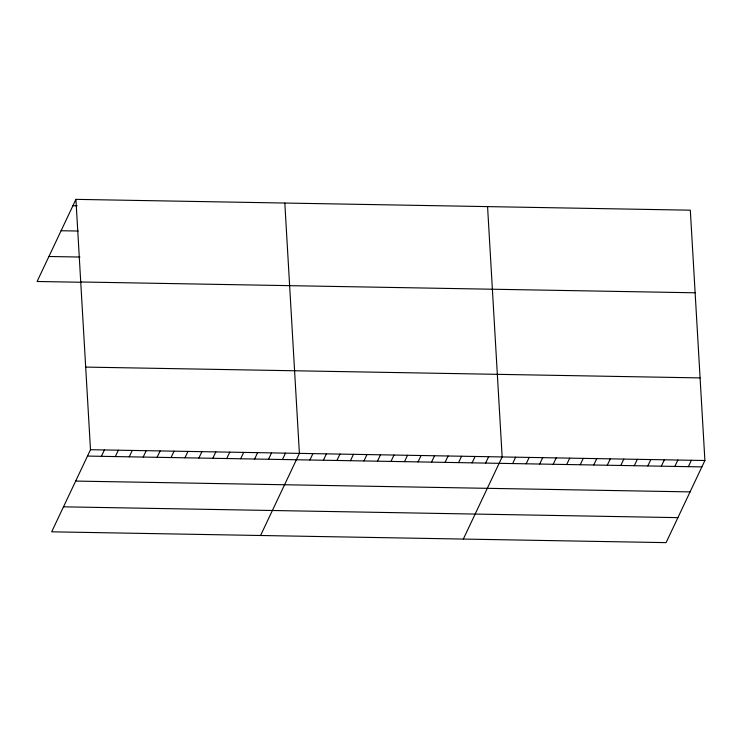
<?xml version="1.0" encoding="UTF-8"?>
<svg xmlns="http://www.w3.org/2000/svg" width="742" height="742" viewBox="0 0 742 742"><rect width="100%" height="100%" fill="white"/><g stroke="black" fill="none" stroke-linecap="round" stroke-linejoin="round"><path stroke-width="1.11" d="M75.916 199.366L90.496 449.708L51.68 531.819L666.084 542.634L704.9 460.513L690.32 210.181L75.916 199.366L37.1 281.487L81.026 282.257M101.404 456.33L104.418 449.949M115.335 456.571L118.349 450.19M129.256 456.812L132.271 450.44M143.187 457.063L146.202 450.682M157.109 457.304L160.124 450.932M171.04 457.554L174.055 451.173M184.962 457.795L187.976 451.414M198.893 458.046L201.907 451.665M212.815 458.287L215.829 451.906M226.746 458.528L229.76 452.156M240.668 458.779L243.682 452.397M254.599 459.02L257.613 452.648M268.521 459.27L271.544 452.889M282.452 459.511L285.466 453.13M260.572 535.501L299.397 453.381L284.817 203.039M309.896 459.994L312.911 453.612M323.41 460.235L326.424 453.854M336.933 460.467L339.947 454.095M350.447 460.708L353.461 454.327M363.96 460.949L366.975 454.568M377.483 461.181L380.498 454.809M390.997 461.422L394.011 455.041M404.511 461.663L407.525 455.282M418.034 461.895L421.048 455.523M431.547 462.136L434.562 455.755M445.061 462.377L448.075 455.996M458.584 462.609L461.598 456.237M472.097 462.85L475.112 456.469M485.611 463.082L488.626 456.71M463.333 539.063L502.148 456.942L487.568 206.61M512.648 463.565L515.662 457.183M526.161 463.796L529.176 457.424M539.684 464.038L542.699 457.656M553.198 464.279L556.212 457.897M566.712 464.511L569.735 458.139M580.235 464.752L583.249 458.37M593.748 464.993L596.763 458.612M607.271 465.225L610.286 458.853M620.785 465.466L623.799 459.085M634.299 465.707L637.313 459.326M647.822 465.939L650.836 459.567M661.335 466.18L664.35 459.799M674.849 466.412L677.863 460.04M688.372 466.653L691.386 460.272M72.901 205.747L77.187 205.822M61.085 230.743L78.225 231.04M48.916 256.491L79.978 257.038M80.73 281.979L695.133 292.793M85.682 367.095L700.086 377.901M90.496 449.708L704.9 460.513M87.482 456.08L701.886 466.894M75.665 481.076L690.069 491.89M63.497 506.823L677.9 517.638"/></g></svg>
